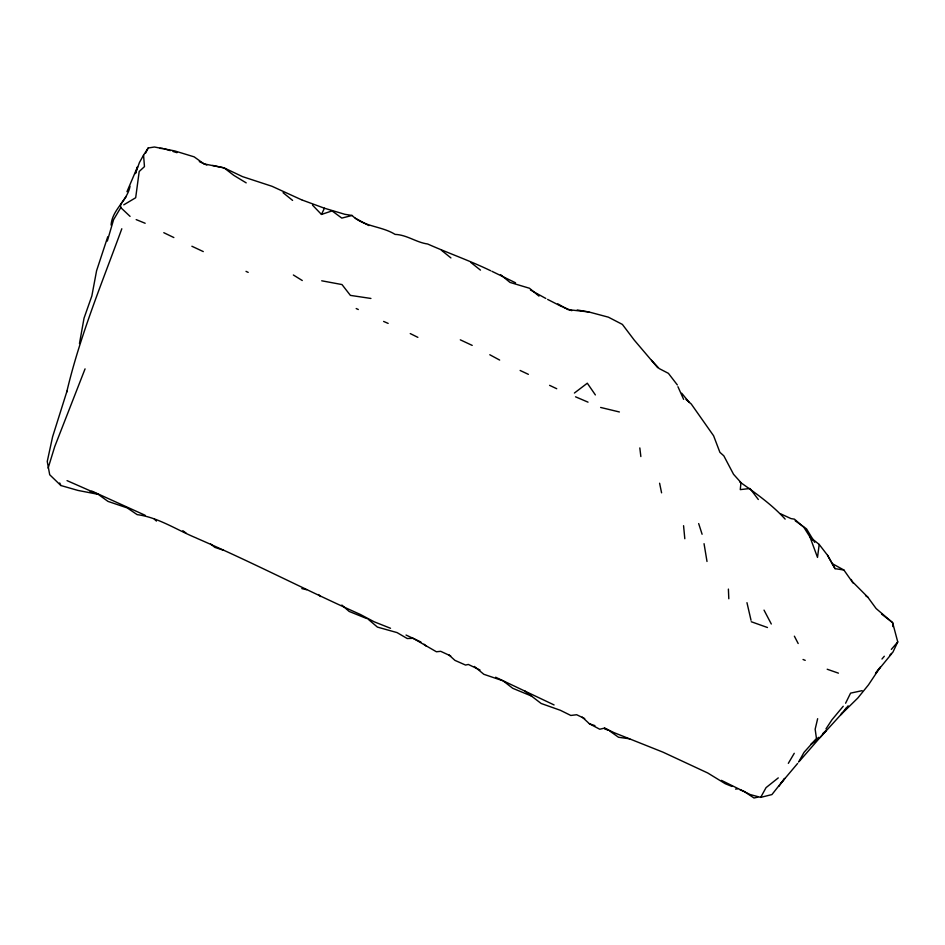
<?xml version="1.0" encoding="UTF-8"?>
<svg xmlns="http://www.w3.org/2000/svg" width="945" height="945" viewBox="0 0 945 945"><rect width="100%" height="100%" fill="white"/><g stroke="black" fill="none" stroke-linecap="round" stroke-linejoin="round"><path stroke-width="1.42" d="M780.44 513.737L790.965 518.592L794.438 519.171L803.829 527.263L809.971 537.008L819.197 544.45L827.548 555.282L835.049 568.654L843.861 570L853.087 583.053M819.197 544.45L817.508 557.408L809.971 537.008L812.7 540.28M79.463 343.567L84.034 318.17L91.854 295.939L96.591 270.695L107.754 236.782M66.705 392.14C79.876 336.03 102.072 282.791 121.81 228.761M817.649 718.696L815.157 729.209L816.456 738.482L804.006 752.385L798.608 762.06M111.097 225.111C112.065 209.672 127.197 201.084 130.032 186.33M107.317 241.07L113.601 219.63L120.771 207.605L120.606 204.522L126.311 196.371M48.112 468.165L54.727 446.619L85.062 368.869M66.989 391.124L52.589 436.814L47.25 461.455L49.707 474.744L60.858 485.517L77.974 490.431L98.209 494.341L107.978 501.393L127.256 507.926L137.155 514.635C158.11 517.293 176.904 530.062 196.324 538L197.245 538.461C252.291 562.275 305.53 589.975 360.293 614.427L374.185 621.798L390.533 628.283M126.961 191.705L137.568 166.757L135.383 173.608L139.458 162.469L143.557 155.122L148.176 147.999L154.425 147.007L174.66 150.905L194.15 156.846L203.931 163.863L224.119 167.891L242.57 176.644L271.995 186.283L301.75 199.891M881.555 614.061L892.623 622.649L897.75 641.938L892.907 652.156L889.977 654.92M312.523 205.136L321.465 214.444L324.442 208.219L344.83 214.302L352.06 215.472C363.778 226.965 381.603 225.961 395.057 234.384C407.023 234.856 416.083 242.392 427.648 243.999C448.532 253.248 470.114 260.796 490.656 270.731M845.598 703.222L850.583 693.134L862.135 690.665M145.66 153.019L148.176 147.999M721.389 780.357L750.247 794.58L760.69 797.379L766.041 787.646L778.267 777.889M788.331 763.347L794.261 753.295M825.954 728.914L831.943 719.806L843.235 706.246M778.834 786.382L784.704 778.408L771.911 794.58L760.69 797.379M891.619 653.786L875.495 673.442M797.592 763.477L781.137 783.003M875.743 672.946L880.232 667.205L868.455 684.901L857.788 698.06L840.814 714.739L820.414 737.194L811.058 744.294L818.642 737.36M846.566 707.758L840.814 714.739L842.645 712.518M844.476 710.286L848.137 705.832M799.316 761.351L826.213 730.414L822.965 733.391M881.98 659.008L884.307 656.243M891.336 649.392L897.75 641.938M574.406 393.037L587.306 383.209L595.374 394.927M123.771 204.841L135.678 197.741L139.198 171.506L144.467 166.615L143.557 155.122M827.548 555.282L835.049 568.654M89.704 492.144L92.067 491.211L145.105 515.261M321.465 214.444L332.073 210.9L341.795 218.094L352.06 215.472M731.938 786.441L725.205 783.688L707.758 772.998L662.953 752.149L614.026 732.647L604.552 728.099L599.768 729.245L589.42 723.775L582.25 717.125M757.784 797.167L753.992 797.993L744.058 791.39L740.018 789.736M735.576 789.099L737.691 788.768M159.835 148.365L162.753 148.459M657.732 367.723L634.237 340.082L622.389 324.418L608.379 317.166L588.853 311.956L568.051 309.629L557.81 303.853M629.736 738.825L618.502 737.254L609.785 731.064M370.924 298.455L350.394 295.383L341.995 284.563L321.713 280.795M577.23 309.984L588.853 311.956M212.66 165.422L224.119 167.891L233.746 175.321L246.196 182.869M619.388 411.973L600.618 407.449M301.809 588.593L306.582 589.715M163.65 148.589L170.313 150.645M172.982 151.46L176.975 152.688M223.563 550.285L214.858 547.368L210.605 543.977M589.42 723.775L594.925 725.642M604.564 728.89L608.698 730.284L604.552 728.099M827.194 669.237L838.428 673.159M302.223 200.056L324.442 208.219M751.24 621.727L767.47 627.515M67.048 480.627L98.209 494.341M803.026 659.48L805.211 660.354M563.007 307.125L571.796 310.669M366.648 618.526L349.13 611.427L341.854 605.06M136.186 219.606L145.164 223.268M531.539 696.075L512.722 688.291L503.094 680.837L483.828 674.293L474.355 666.438M575.529 396.805L588.026 402.157M383.611 321.43L388.159 323.403M491.92 271.298L515.545 282.791M554.077 704.935L495.629 677.222M356.194 308.531L358.309 309.511M406.043 635.04L420.915 642.009M450.694 655.936L440.689 651.318L436.401 651.766L413.142 638.312L407.236 638.525L397.054 632.595L377.409 627.09L367.995 619.069M199.312 161.595L206.813 165.068M460.309 339.834L472.205 345.397M191.882 246.243L203.281 251.583M520.128 370.464L528.373 374.338M549.6 385.347L556.735 388.726M246.019 271.357L248.192 272.384M584.719 718.578L576.674 714.739L570.804 715.459L560.35 710.286L541.178 703.493L524.688 690.889M479.989 670.005L468.342 664.453L465.554 665.056L454.923 660.366L448.733 654.755M163.792 232.694L173.856 237.549M530.44 289.985L545.82 298.455M843.861 570L832.096 563.539M410.248 333.573L417.867 337.353M547.616 299.411L561.755 306.617M355.285 218.224L368.94 225.583M489.793 354.741L499.657 360.069M739.699 481.879C755.657 493.16 771.994 504.63 785.141 519.112M293.363 274.995L302.27 280.523M865.549 595.61L867.9 597.264M795.194 520.742L806.522 528.857L814.684 542.324M182.822 530.7L186.071 533.098M470.893 262.509L480.462 270.128M441.386 250.224L450.919 257.926M283.063 192.697L292.596 200.399M500.496 274.582L509.981 282.413L529.507 288.26L538.981 296.116M686.023 399.44L691.232 403.976L713.605 435.787L719.901 452.336L723.823 455.833L733.533 474.272L740.963 482.576L740.278 489.616L749.987 488.494L758.315 499.503M154.378 519.23L156.457 521.073M424.069 644.23L426.136 646.073M120.771 207.605L130.067 216.381M318.548 594.535L320.568 596.531M651.542 360.317L659.22 368.585L668.422 373.358L677.341 384.946M681.723 393.226L689.342 402.546M764.021 610.116L771.297 624.007M794.379 636.186L798.171 643.521M59.7 482.954L60.858 485.517M677.943 386.718L683.625 399.333M851.244 579.486L852.059 581.34L867.723 597.063L876.121 608.545L892.623 622.649L892.836 626.57M698.674 523.577L702.1 534.256M746.963 602.674L751.015 620.239M659.598 483.226L661.583 492.829M704.049 543.694L707.002 561.472M639.824 447.93L640.852 456.541M683.566 525.703L684.806 538.721M728.394 589.089L728.808 598.752"/></g></svg>
